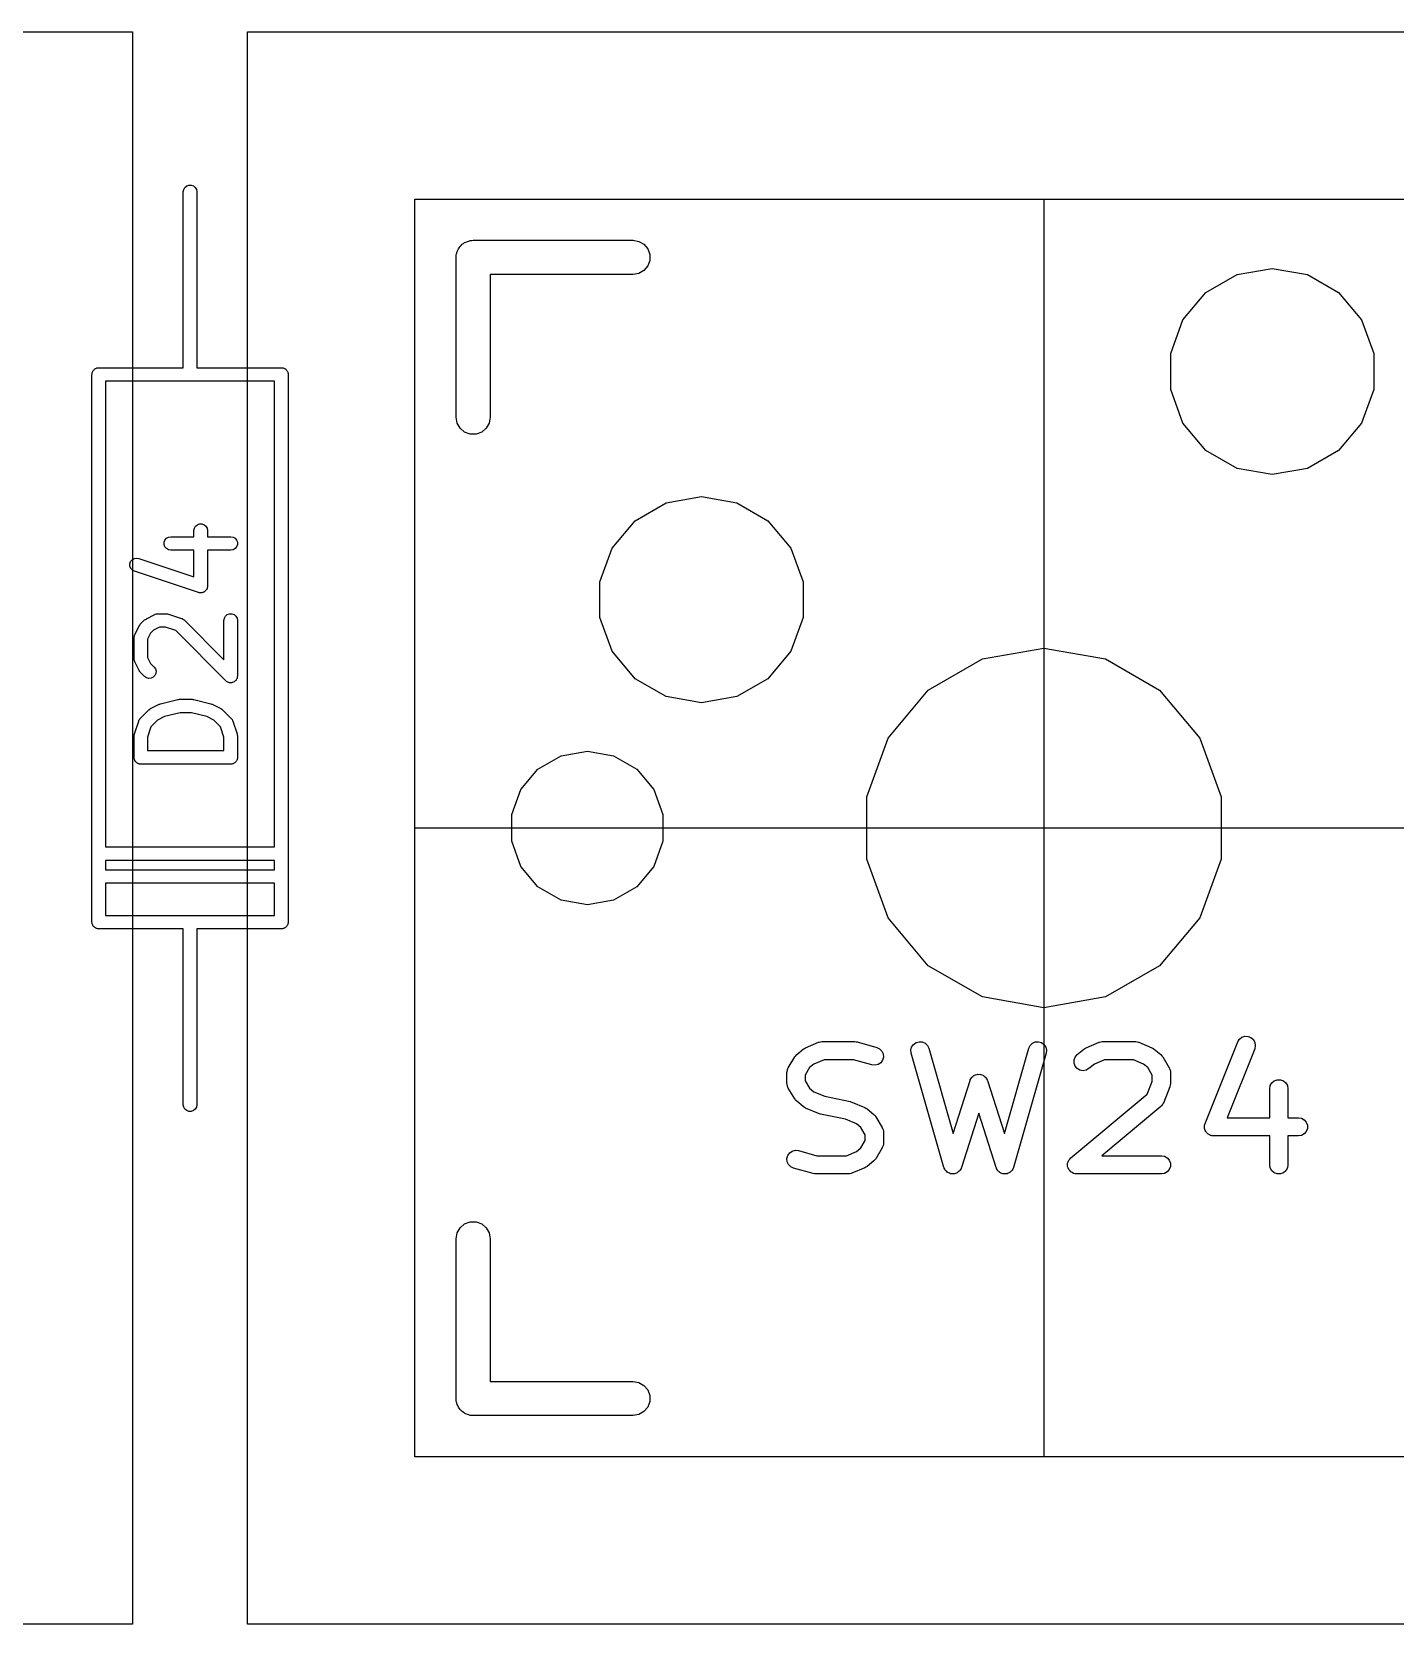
# Model space of a CAD drawing. Header units: millimetres. Extents: x 30 to 728, y -111 to 447.
# Drawn here: x 128.85 to 144.01, y 140.22 to 157.95 of the extents above; entities that cross this region are included whole.
import ezdxf

# ---------------------------------------------------------------- set-up
doc = ezdxf.new("R2010")
doc.units = ezdxf.units.MM
for name, color, linetype in [('BLACK', 7, 'Continuous'), ('プレート', 6, 'Continuous'), ('参照キーキャップ', 7, 'Continuous'), ('寸法', 21, 'Continuous')]:
    doc.layers.add(name, color=color, linetype=linetype)
doc.layers.add('補助線', color=4, linetype='Continuous', transparency=0.8)

# ---------------------------------------------------------------- blocks, each defined once
blk = doc.blocks.new('hhskb-F.SilkS')
at = {"layer": 'BLACK'}
for p, q in [((96.925, -71.92), (96.9295, -71.8943)), ((96.925, -73.19), (96.925, -71.92)), ((96.9295, -71.8943), (96.9425, -71.8718)), ((96.9425, -71.8718), (96.9625, -71.855)), ((96.9625, -71.855), (96.987, -71.8461)), ((96.987, -71.8461), (97.013, -71.8461)), ((97.013, -71.8461), (97.0375, -71.855)), ((97.0375, -71.855), (97.0575, -71.8718)), ((97.0575, -71.8718), (97.0705, -71.8943)), ((97.0705, -71.8943), (97.075, -71.92)), ((97.075, -71.92), (97.075, -73.19)), ((100.055, -72.485), (100.07, -72.4793)), ((100.07, -72.4793), (100.085, -72.471)), ((100.085, -72.471), (100.101, -72.4681)), ((100.101, -72.4681), (100.117, -72.4624)), ((100.117, -72.4624), (100.134, -72.4624)), ((100.134, -72.4624), (100.15, -72.4595)), ((100.15, -72.4595), (101.928, -72.4595)), ((101.928, -72.4595), (101.993, -72.471)), ((101.993, -72.471), (102.05, -72.5041)), ((99.9595, -72.65), (99.9624, -72.6336)), ((99.9595, -74.428), (99.9595, -72.65)), ((99.9624, -72.6169), (99.9681, -72.6013)), ((99.9624, -72.6336), (99.9624, -72.6169)), ((99.9681, -72.6013), (99.971, -72.5848)), ((99.971, -72.5848), (99.9793, -72.5704)), ((99.9793, -72.5704), (99.985, -72.5547)), ((99.985, -72.5547), (99.9957, -72.542)), ((99.9957, -72.542), (100.004, -72.5275)), ((100.004, -72.5275), (100.017, -72.5168)), ((100.017, -72.5168), (100.028, -72.5041)), ((100.028, -72.5041), (100.042, -72.4957)), ((100.042, -72.4957), (100.055, -72.485)), ((102.05, -72.5041), (102.093, -72.5547)), ((102.093, -72.5547), (102.116, -72.6169)), ((102.116, -72.6169), (102.116, -72.6831)), ((101.993, -72.829), (101.928, -72.8405)), ((102.05, -72.7959), (101.993, -72.829)), ((102.093, -72.7452), (102.05, -72.7959)), ((102.116, -72.6831), (102.093, -72.7452)), ((108.648, -72.8418), (109.04, -72.7726)), ((109.04, -72.7726), (109.432, -72.8418)), ((101.928, -72.8405), (100.34, -72.8405)), ((100.34, -72.8405), (100.34, -74.428)), ((108.302, -73.0411), (108.648, -72.8418)), ((109.432, -72.8418), (109.778, -73.0411)), ((96.925, -73.877), (96.925, -73.19)), ((97.075, -73.19), (97.075, -73.877)), ((108.046, -73.3463), (108.302, -73.0411)), ((109.778, -73.0411), (110.034, -73.3463)), ((107.91, -73.7208), (108.046, -73.3463)), ((110.034, -73.3463), (110.17, -73.7208)), ((107.91, -74.1192), (107.91, -73.7208)), ((110.17, -73.7208), (110.17, -74.1192)), ((95.9265, -73.9038), (95.9316, -73.8996)), ((95.9316, -73.8996), (95.9358, -73.8945)), ((95.9358, -73.8945), (95.9415, -73.8913)), ((95.9415, -73.8913), (95.9465, -73.887)), ((95.9465, -73.887), (95.9527, -73.8848)), ((95.9527, -73.8848), (95.9583, -73.8815)), ((95.9583, -73.8815), (95.9648, -73.8804)), ((95.9648, -73.8804), (95.971, -73.8781)), ((95.971, -73.8781), (95.9775, -73.8781)), ((95.9775, -73.8781), (95.984, -73.877)), ((95.984, -73.877), (96.925, -73.877)), ((97.075, -73.877), (98.016, -73.877)), ((98.016, -73.877), (98.0225, -73.8781)), ((98.0225, -73.8781), (98.029, -73.8781)), ((98.029, -73.8781), (98.0352, -73.8804)), ((98.0352, -73.8804), (98.0417, -73.8815)), ((98.0417, -73.8815), (98.0473, -73.8848)), ((98.0473, -73.8848), (98.0535, -73.887)), ((98.0535, -73.887), (98.0585, -73.8913)), ((98.0585, -73.8913), (98.0642, -73.8945)), ((98.0642, -73.8945), (98.0684, -73.8996)), ((98.0684, -73.8996), (98.0735, -73.9038)), ((95.909, -73.952), (95.9101, -73.9455)), ((95.909, -80.048), (95.909, -73.952)), ((95.9101, -73.939), (95.9124, -73.9328)), ((95.9101, -73.9455), (95.9101, -73.939)), ((95.9124, -73.9328), (95.9135, -73.9263)), ((95.9135, -73.9263), (95.9168, -73.9207)), ((95.9168, -73.9207), (95.919, -73.9145)), ((95.919, -73.9145), (95.9233, -73.9095)), ((95.9233, -73.9095), (95.9265, -73.9038)), ((97, -74.027), (96.059, -74.027)), ((96.059, -74.027), (96.059, -79.211)), ((97.941, -74.027), (97, -74.027)), ((97.941, -79.211), (97.941, -74.027)), ((98.0735, -73.9038), (98.0767, -73.9095)), ((98.0767, -73.9095), (98.081, -73.9145)), ((98.081, -73.9145), (98.0832, -73.9207)), ((98.0832, -73.9207), (98.0865, -73.9263)), ((98.0865, -73.9263), (98.0876, -73.9328)), ((98.0876, -73.9328), (98.0899, -73.939)), ((98.0899, -73.939), (98.0899, -73.9455)), ((98.0899, -73.9455), (98.091, -73.952)), ((98.091, -73.952), (98.091, -80.048)), ((108.046, -74.4937), (107.91, -74.1192)), ((110.17, -74.1192), (110.034, -74.4937)), ((99.971, -74.4932), (99.9595, -74.428)), ((100.34, -74.428), (100.329, -74.4932)), ((100.004, -74.5505), (99.971, -74.4932)), ((100.055, -74.593), (100.004, -74.5505)), ((100.117, -74.6156), (100.055, -74.593)), ((100.245, -74.593), (100.183, -74.6156)), ((100.296, -74.5505), (100.245, -74.593)), ((100.329, -74.4932), (100.296, -74.5505)), ((108.302, -74.7989), (108.046, -74.4937)), ((110.034, -74.4937), (109.778, -74.7989)), ((100.183, -74.6156), (100.117, -74.6156)), ((108.648, -74.9982), (108.302, -74.7989)), ((109.778, -74.7989), (109.432, -74.9982)), ((109.04, -75.0674), (108.648, -74.9982)), ((109.432, -74.9982), (109.04, -75.0674)), ((102.298, -75.3818), (102.69, -75.3126)), ((102.69, -75.3126), (103.082, -75.3818)), ((101.952, -75.5811), (102.298, -75.3818)), ((103.082, -75.3818), (103.428, -75.5811)), ((97.044, -75.6905), (97.0486, -75.6648)), ((97.0486, -75.6648), (97.0616, -75.6423)), ((97.0616, -75.6423), (97.0815, -75.6255)), ((97.0815, -75.6255), (97.106, -75.6166)), ((97.106, -75.6166), (97.1321, -75.6166)), ((97.1321, -75.6166), (97.1565, -75.6255)), ((97.1565, -75.6255), (97.1765, -75.6423)), ((97.1765, -75.6423), (97.1895, -75.6648)), ((97.1895, -75.6648), (97.194, -75.6905)), ((101.696, -75.8863), (101.952, -75.5811)), ((103.428, -75.5811), (103.684, -75.8863)), ((96.7119, -75.8203), (96.7208, -75.7958)), ((96.7119, -75.8464), (96.7119, -75.8203)), ((96.7208, -75.8708), (96.7119, -75.8464)), ((96.7208, -75.7958), (96.7375, -75.7759)), ((96.7375, -75.7759), (96.7601, -75.7629)), ((96.7601, -75.7629), (96.7857, -75.7583)), ((96.7857, -75.7583), (97.044, -75.7583)), ((97.044, -75.7583), (97.044, -75.6905)), ((97.194, -75.6905), (97.194, -75.7583)), ((97.194, -75.7583), (97.4524, -75.7583)), ((97.4524, -75.7583), (97.478, -75.7629)), ((97.478, -75.7629), (97.5006, -75.7759)), ((97.5006, -75.7759), (97.5173, -75.7958)), ((97.5173, -75.7958), (97.5262, -75.8203)), ((97.5262, -75.8464), (97.5173, -75.8708)), ((97.5262, -75.8203), (97.5262, -75.8464)), ((96.3388, -76.0357), (96.355, -76.0153)), ((96.355, -76.0153), (96.3772, -76.0017)), ((96.3772, -76.0017), (96.4027, -75.9965)), ((96.4027, -75.9965), (96.4285, -76.0003)), ((96.4285, -76.0003), (97.044, -76.2055)), ((96.7375, -75.8908), (96.7208, -75.8708)), ((96.7601, -75.9038), (96.7375, -75.8908)), ((96.7857, -75.9083), (96.7601, -75.9038)), ((97.044, -75.9083), (96.7857, -75.9083)), ((97.044, -76.2055), (97.044, -75.9083)), ((97.4524, -75.9083), (97.194, -75.9083)), ((97.194, -75.9083), (97.194, -76.3095)), ((97.478, -75.9038), (97.4524, -75.9083)), ((97.5006, -75.8908), (97.478, -75.9038)), ((97.5173, -75.8708), (97.5006, -75.8908)), ((101.56, -76.2608), (101.696, -75.8863)), ((103.684, -75.8863), (103.82, -76.2608)), ((96.3306, -76.0604), (96.3388, -76.0357)), ((96.3313, -76.0865), (96.3306, -76.0604)), ((96.3409, -76.1107), (96.3313, -76.0865)), ((96.3581, -76.1302), (96.3409, -76.1107)), ((96.381, -76.1426), (96.3581, -76.1302)), ((97.0953, -76.3807), (96.381, -76.1426)), ((97.1008, -76.3815), (97.0953, -76.3807)), ((97.106, -76.3834), (97.1008, -76.3815)), ((97.1392, -76.3808), (97.1321, -76.3834)), ((97.1466, -76.3793), (97.1392, -76.3808)), ((97.1513, -76.3764), (97.1466, -76.3793)), ((97.1565, -76.3745), (97.1513, -76.3764)), ((97.1624, -76.3696), (97.1565, -76.3745)), ((97.1688, -76.3656), (97.1624, -76.3696)), ((97.1723, -76.3613), (97.1688, -76.3656)), ((97.1765, -76.3577), (97.1723, -76.3613)), ((97.1803, -76.3512), (97.1765, -76.3577)), ((97.185, -76.3452), (97.1803, -76.3512)), ((97.1868, -76.34), (97.185, -76.3452)), ((97.1895, -76.3352), (97.1868, -76.34)), ((97.1908, -76.3277), (97.1895, -76.3352)), ((97.1932, -76.3205), (97.1908, -76.3277)), ((97.194, -76.3095), (97.1931, -76.315)), ((97.1931, -76.315), (97.1932, -76.3205)), ((101.56, -76.6592), (101.56, -76.2608)), ((103.82, -76.2608), (103.82, -76.6592)), ((97.1136, -76.3834), (97.106, -76.3834)), ((97.1211, -76.3845), (97.1136, -76.3834)), ((97.1265, -76.3834), (97.1211, -76.3845)), ((97.1321, -76.3834), (97.1265, -76.3834)), ((96.4401, -76.7425), (96.447, -76.7327)), ((96.447, -76.7327), (96.4946, -76.6851)), ((96.4946, -76.6851), (96.5044, -76.6782)), ((96.5044, -76.6782), (96.5141, -76.671)), ((96.5141, -76.671), (96.6093, -76.6234)), ((96.6093, -76.6234), (96.6135, -76.6222)), ((96.6135, -76.6222), (96.6172, -76.62)), ((96.6172, -76.62), (96.6259, -76.6185)), ((96.6259, -76.6185), (96.6343, -76.616)), ((96.6343, -76.616), (96.6386, -76.6162)), ((96.6386, -76.6162), (96.6429, -76.6155)), ((96.6429, -76.6155), (96.7381, -76.6155)), ((96.7381, -76.6155), (96.7499, -76.6176)), ((96.7499, -76.6176), (96.7618, -76.6193)), ((96.7618, -76.6193), (96.9047, -76.6669)), ((96.9047, -76.6669), (96.9085, -76.669)), ((96.9085, -76.669), (96.9126, -76.6701)), ((96.9126, -76.6701), (96.9198, -76.6752)), ((96.9198, -76.6752), (96.9276, -76.6793)), ((96.9276, -76.6793), (96.9304, -76.6826)), ((96.9304, -76.6826), (96.934, -76.6851)), ((96.934, -76.6851), (97.3774, -77.1285)), ((97.3774, -76.6905), (97.3819, -76.6648)), ((97.3774, -77.1285), (97.3774, -76.6905)), ((97.3819, -76.6648), (97.3949, -76.6423)), ((97.3949, -76.6423), (97.4149, -76.6255)), ((97.4149, -76.6255), (97.4394, -76.6166)), ((97.4394, -76.6166), (97.4654, -76.6166)), ((97.4654, -76.6166), (97.4899, -76.6255)), ((97.4899, -76.6255), (97.5098, -76.6423)), ((97.5098, -76.6423), (97.5229, -76.6648)), ((97.5229, -76.6648), (97.5274, -76.6905)), ((97.5274, -76.6905), (97.5274, -77.3095)), ((101.696, -77.0337), (101.56, -76.6592)), ((103.82, -76.6592), (103.684, -77.0337)), ((96.3774, -76.881), (96.3781, -76.8767)), ((96.3774, -77.119), (96.3774, -76.881)), ((96.3779, -76.8724), (96.3804, -76.864)), ((96.3781, -76.8767), (96.3779, -76.8724)), ((96.3804, -76.864), (96.3819, -76.8553)), ((96.3819, -76.8553), (96.3841, -76.8516)), ((96.3841, -76.8516), (96.3853, -76.8474)), ((96.3853, -76.8474), (96.4329, -76.7522)), ((96.4329, -76.7522), (96.4401, -76.7425)), ((96.5616, -76.8301), (96.5274, -76.8987)), ((96.5274, -76.8987), (96.5274, -77.1013)), ((96.592, -76.7997), (96.5616, -76.8301)), ((96.6606, -76.7655), (96.592, -76.7997)), ((96.7259, -76.7655), (96.6606, -76.7655)), ((96.8404, -76.8036), (96.7259, -76.7655)), ((97.3993, -77.3626), (96.8404, -76.8036)), ((101.952, -77.3389), (101.696, -77.0337)), ((103.684, -77.0337), (103.428, -77.3389)), ((105.815, -77.1192), (106.5, -76.9985)), ((106.5, -76.9985), (107.185, -77.1192)), ((96.3781, -77.1233), (96.3774, -77.119)), ((96.3779, -77.1276), (96.3781, -77.1233)), ((96.3804, -77.136), (96.3779, -77.1276)), ((96.3819, -77.1447), (96.3804, -77.136)), ((96.3841, -77.1484), (96.3819, -77.1447)), ((96.3853, -77.1526), (96.3841, -77.1484)), ((96.4329, -77.2478), (96.3853, -77.1526)), ((96.4401, -77.2575), (96.4329, -77.2478)), ((96.447, -77.2673), (96.4401, -77.2575)), ((96.4946, -77.3149), (96.447, -77.2673)), ((96.5274, -77.1013), (96.5616, -77.1699)), ((96.5616, -77.1699), (96.6007, -77.2089)), ((96.6007, -77.2089), (96.6156, -77.2302)), ((96.6156, -77.2302), (96.6223, -77.2554)), ((96.6223, -77.2554), (96.6201, -77.2813)), ((105.213, -77.4667), (105.815, -77.1192)), ((107.185, -77.1192), (107.787, -77.4667)), ((96.5159, -77.3299), (96.4946, -77.3149)), ((96.5411, -77.3366), (96.5159, -77.3299)), ((96.567, -77.3343), (96.5411, -77.3366)), ((96.5906, -77.3233), (96.567, -77.3343)), ((96.6091, -77.3049), (96.5906, -77.3233)), ((96.6201, -77.2813), (96.6091, -77.3049)), ((97.4074, -77.3682), (97.3993, -77.3626)), ((97.4149, -77.3745), (97.4074, -77.3682)), ((97.418, -77.3756), (97.4149, -77.3745)), ((97.4207, -77.3775), (97.418, -77.3756)), ((97.4302, -77.38), (97.4207, -77.3775)), ((97.4394, -77.3834), (97.4302, -77.38)), ((97.4427, -77.3834), (97.4394, -77.3834)), ((97.4458, -77.3842), (97.4427, -77.3834)), ((97.4556, -77.3834), (97.4458, -77.3842)), ((97.4654, -77.3834), (97.4556, -77.3834)), ((97.4685, -77.3823), (97.4654, -77.3834)), ((97.4718, -77.382), (97.4685, -77.3823)), ((97.4807, -77.3778), (97.4718, -77.382)), ((97.4899, -77.3745), (97.4807, -77.3778)), ((97.4924, -77.3724), (97.4899, -77.3745)), ((97.4954, -77.371), (97.4924, -77.3724)), ((97.5023, -77.364), (97.4954, -77.371)), ((97.5098, -77.3577), (97.5023, -77.364)), ((97.5115, -77.3549), (97.5098, -77.3577)), ((97.5138, -77.3525), (97.5115, -77.3549)), ((97.518, -77.3437), (97.5138, -77.3525)), ((97.5229, -77.3352), (97.518, -77.3437)), ((97.5234, -77.3319), (97.5229, -77.3352)), ((97.5248, -77.3289), (97.5234, -77.3319)), ((97.5257, -77.3192), (97.5248, -77.3289)), ((97.5274, -77.3095), (97.5257, -77.3192)), ((102.298, -77.5382), (101.952, -77.3389)), ((103.428, -77.3389), (103.082, -77.5382)), ((96.6569, -77.6234), (96.6648, -77.6211)), ((96.6648, -77.6211), (96.6723, -77.6177)), ((96.6723, -77.6177), (96.8628, -77.5701)), ((96.8628, -77.5701), (96.8719, -77.5695)), ((96.8719, -77.5695), (96.881, -77.5679)), ((96.881, -77.5679), (97.0238, -77.5679)), ((97.0238, -77.5679), (97.0328, -77.5695)), ((97.0328, -77.5695), (97.042, -77.5701)), ((97.042, -77.5701), (97.2325, -77.6177)), ((97.2325, -77.6177), (97.24, -77.6211)), ((97.24, -77.6211), (97.2478, -77.6234)), ((102.69, -77.6074), (102.298, -77.5382)), ((103.082, -77.5382), (102.69, -77.6074)), ((104.767, -77.9992), (105.213, -77.4667)), ((107.787, -77.4667), (108.233, -77.9992)), ((96.432, -77.8016), (96.4371, -77.7944)), ((96.4371, -77.7944), (96.4413, -77.7867)), ((96.4413, -77.7867), (96.4445, -77.7838)), ((96.4445, -77.7838), (96.447, -77.7803)), ((96.447, -77.7803), (96.5422, -77.6851)), ((96.5422, -77.6851), (96.552, -77.6782)), ((96.552, -77.6782), (96.5617, -77.671)), ((96.5617, -77.671), (96.6569, -77.6234)), ((96.6397, -77.7997), (96.5656, -77.8738)), ((96.7167, -77.7612), (96.6397, -77.7997)), ((96.8902, -77.7179), (96.7167, -77.7612)), ((97.0146, -77.7179), (96.8902, -77.7179)), ((97.1881, -77.7612), (97.0146, -77.7179)), ((97.2651, -77.7997), (97.1881, -77.7612)), ((97.2478, -77.6234), (97.3431, -77.671)), ((97.3392, -77.8738), (97.2651, -77.7997)), ((97.3431, -77.671), (97.3527, -77.6782)), ((97.3527, -77.6782), (97.3626, -77.6851)), ((97.3626, -77.6851), (97.4578, -77.7803)), ((97.4578, -77.7803), (97.4603, -77.7838)), ((97.4603, -77.7838), (97.4635, -77.7867)), ((97.4635, -77.7867), (97.4677, -77.7944)), ((97.4677, -77.7944), (97.4727, -77.8016)), ((96.3774, -77.9762), (96.3795, -77.9643)), ((96.3774, -78.2143), (96.3774, -77.9762)), ((96.3795, -77.9643), (96.3812, -77.9525)), ((96.3812, -77.9525), (96.4288, -77.8096)), ((96.4288, -77.8096), (96.4309, -77.8058)), ((96.4309, -77.8058), (96.432, -77.8016)), ((96.5656, -77.8738), (96.5274, -77.9884)), ((97.3774, -77.9884), (97.3392, -77.8738)), ((97.4727, -77.8016), (97.4739, -77.8058)), ((97.4739, -77.8058), (97.4759, -77.8096)), ((97.4759, -77.8096), (97.5235, -77.9525)), ((97.5235, -77.9525), (97.5253, -77.9643)), ((97.5253, -77.9643), (97.5274, -77.9762)), ((97.5274, -77.9762), (97.5274, -78.2143)), ((96.5274, -77.9884), (96.5274, -78.1393)), ((96.5274, -78.1393), (97.3774, -78.1393)), ((97.3774, -78.1393), (97.3774, -77.9884)), ((101.128, -78.1974), (101.42, -78.1458)), ((101.42, -78.1458), (101.712, -78.1974)), ((104.529, -78.6524), (104.767, -77.9992)), ((108.233, -77.9992), (108.471, -78.6524)), ((96.3785, -78.2207), (96.3774, -78.2143)), ((96.3785, -78.2273), (96.3785, -78.2207)), ((96.3808, -78.2335), (96.3785, -78.2273)), ((96.3819, -78.2399), (96.3808, -78.2335)), ((96.3852, -78.2456), (96.3819, -78.2399)), ((96.3874, -78.2518), (96.3852, -78.2456)), ((96.3916, -78.2568), (96.3874, -78.2518)), ((96.3949, -78.2625), (96.3916, -78.2568)), ((96.4, -78.2667), (96.3949, -78.2625)), ((96.4042, -78.2717), (96.4, -78.2667)), ((96.4099, -78.275), (96.4042, -78.2717)), ((96.4149, -78.2792), (96.4099, -78.275)), ((96.421, -78.2815), (96.4149, -78.2792)), ((96.4267, -78.2848), (96.421, -78.2815)), ((96.4332, -78.2859), (96.4267, -78.2848)), ((96.4394, -78.2881), (96.4332, -78.2859)), ((96.4459, -78.2881), (96.4394, -78.2881)), ((96.4524, -78.2893), (96.4459, -78.2881)), ((97.4524, -78.2893), (96.4524, -78.2893)), ((97.4588, -78.2881), (97.4524, -78.2893)), ((97.4654, -78.2881), (97.4588, -78.2881)), ((97.4716, -78.2859), (97.4654, -78.2881)), ((97.478, -78.2848), (97.4716, -78.2859)), ((97.4837, -78.2815), (97.478, -78.2848)), ((97.4899, -78.2792), (97.4837, -78.2815)), ((97.4949, -78.275), (97.4899, -78.2792)), ((97.5006, -78.2717), (97.4949, -78.275)), ((97.5048, -78.2667), (97.5006, -78.2717)), ((97.5098, -78.2625), (97.5048, -78.2667)), ((97.5131, -78.2568), (97.5098, -78.2625)), ((97.5173, -78.2518), (97.5131, -78.2568)), ((97.5196, -78.2456), (97.5173, -78.2518)), ((97.5229, -78.2399), (97.5196, -78.2456)), ((97.524, -78.2335), (97.5229, -78.2399)), ((97.5262, -78.2273), (97.524, -78.2335)), ((97.5274, -78.2143), (97.5262, -78.2207)), ((97.5262, -78.2207), (97.5262, -78.2273)), ((100.871, -78.3457), (101.128, -78.1974)), ((101.712, -78.1974), (101.969, -78.3457)), ((100.68, -78.5729), (100.871, -78.3457)), ((101.969, -78.3457), (102.16, -78.5729)), ((100.579, -78.8517), (100.68, -78.5729)), ((102.16, -78.5729), (102.261, -78.8517)), ((104.529, -79.3476), (104.529, -78.6524)), ((108.471, -78.6524), (108.471, -79.3476)), ((100.579, -79.1483), (100.579, -78.8517)), ((102.261, -78.8517), (102.261, -79.1483)), ((96.059, -79.211), (97.941, -79.211)), ((100.68, -79.4271), (100.579, -79.1483)), ((102.261, -79.1483), (102.16, -79.4271)), ((96.059, -79.361), (96.059, -79.465)), ((97.941, -79.361), (96.059, -79.361)), ((97.941, -79.465), (97.941, -79.361)), ((104.767, -80.0008), (104.529, -79.3476)), ((108.471, -79.3476), (108.233, -80.0008)), ((96.059, -79.465), (97.941, -79.465)), ((100.871, -79.6543), (100.68, -79.4271)), ((102.16, -79.4271), (101.969, -79.6543)), ((97.941, -79.615), (96.059, -79.615)), ((96.059, -79.615), (96.059, -79.973)), ((97.941, -79.973), (97.941, -79.615)), ((101.128, -79.8026), (100.871, -79.6543)), ((101.969, -79.6543), (101.712, -79.8026)), ((101.42, -79.8541), (101.128, -79.8026)), ((101.712, -79.8026), (101.42, -79.8541)), ((95.9101, -80.0545), (95.909, -80.048)), ((95.9101, -80.061), (95.9101, -80.0545)), ((95.9124, -80.0672), (95.9101, -80.061)), ((95.9135, -80.0737), (95.9124, -80.0672)), ((95.9168, -80.0793), (95.9135, -80.0737)), ((95.919, -80.0855), (95.9168, -80.0793)), ((95.9233, -80.0905), (95.919, -80.0855)), ((95.9265, -80.0962), (95.9233, -80.0905)), ((95.9316, -80.1004), (95.9265, -80.0962)), ((95.9358, -80.1055), (95.9316, -80.1004)), ((96.059, -79.973), (97, -79.973)), ((97, -79.973), (97.941, -79.973)), ((98.0684, -80.1004), (98.0642, -80.1055)), ((98.0735, -80.0962), (98.0684, -80.1004)), ((98.0767, -80.0905), (98.0735, -80.0962)), ((98.081, -80.0855), (98.0767, -80.0905)), ((98.0832, -80.0793), (98.081, -80.0855)), ((98.0865, -80.0737), (98.0832, -80.0793)), ((98.0876, -80.0672), (98.0865, -80.0737)), ((98.0899, -80.061), (98.0876, -80.0672)), ((98.091, -80.048), (98.0899, -80.0545)), ((98.0899, -80.0545), (98.0899, -80.061)), ((105.213, -80.5332), (104.767, -80.0008)), ((108.233, -80.0008), (107.787, -80.5332)), ((95.9415, -80.1087), (95.9358, -80.1055)), ((95.9465, -80.113), (95.9415, -80.1087)), ((95.9527, -80.1152), (95.9465, -80.113)), ((95.9583, -80.1185), (95.9527, -80.1152)), ((95.9648, -80.1196), (95.9583, -80.1185)), ((95.971, -80.1219), (95.9648, -80.1196)), ((95.9775, -80.1219), (95.971, -80.1219)), ((95.984, -80.123), (95.9775, -80.1219)), ((96.925, -80.123), (95.984, -80.123)), ((96.925, -80.81), (96.925, -80.123)), ((98.016, -80.123), (97.075, -80.123)), ((97.075, -80.123), (97.075, -80.81)), ((98.0225, -80.1219), (98.016, -80.123)), ((98.029, -80.1219), (98.0225, -80.1219)), ((98.0352, -80.1196), (98.029, -80.1219)), ((98.0417, -80.1185), (98.0352, -80.1196)), ((98.0473, -80.1152), (98.0417, -80.1185)), ((98.0535, -80.113), (98.0473, -80.1152)), ((98.0585, -80.1087), (98.0535, -80.113)), ((98.0642, -80.1055), (98.0585, -80.1087)), ((105.815, -80.8808), (105.213, -80.5332)), ((107.787, -80.5332), (107.185, -80.8808)), ((96.925, -82.08), (96.925, -80.81)), ((97.075, -80.81), (97.075, -82.08)), ((106.5, -81.0015), (105.815, -80.8808)), ((107.185, -80.8808), (106.5, -81.0015)), ((108.674, -81.3513), (108.702, -81.3295)), ((108.702, -81.3295), (108.735, -81.3185)), ((108.735, -81.3185), (108.77, -81.3196)), ((108.77, -81.3196), (108.803, -81.3327)), ((108.803, -81.3327), (108.83, -81.3562)), ((103.75, -81.5224), (103.822, -81.4619)), ((103.822, -81.4619), (103.836, -81.4544)), ((103.836, -81.4544), (103.848, -81.4462)), ((103.848, -81.4462), (103.993, -81.3857)), ((103.993, -81.3857), (103.996, -81.3852)), ((103.996, -81.3852), (103.998, -81.3841)), ((103.998, -81.3841), (104.013, -81.3814)), ((104.013, -81.3814), (104.028, -81.378)), ((104.028, -81.378), (104.03, -81.3783)), ((104.03, -81.3783), (104.033, -81.3779)), ((104.033, -81.3779), (104.395, -81.3779)), ((104.395, -81.3779), (104.409, -81.3803)), ((104.409, -81.3803), (104.423, -81.3816)), ((104.423, -81.3816), (104.64, -81.4421)), ((104.64, -81.4421), (104.672, -81.4573)), ((104.672, -81.4573), (104.697, -81.4825)), ((104.697, -81.4825), (104.712, -81.5146)), ((104.712, -81.5146), (104.714, -81.5498)), ((105.02, -81.4723), (105.028, -81.4381)), ((105.023, -81.5074), (105.02, -81.4723)), ((105.386, -82.7774), (105.023, -81.5074)), ((105.028, -81.4381), (105.048, -81.4089)), ((105.048, -81.4089), (105.077, -81.3882)), ((105.077, -81.3882), (105.111, -81.3785)), ((105.111, -81.3785), (105.146, -81.381)), ((105.146, -81.381), (105.178, -81.3953)), ((105.178, -81.3953), (105.203, -81.4199)), ((105.203, -81.4199), (105.219, -81.4516)), ((105.219, -81.4516), (105.49, -82.399)), ((106.059, -82.399), (106.33, -81.4516)), ((106.525, -81.5074), (106.162, -82.7774)), ((106.33, -81.4516), (106.345, -81.4199)), ((106.345, -81.4199), (106.371, -81.3953)), ((106.371, -81.3953), (106.403, -81.381)), ((106.403, -81.381), (106.438, -81.3785)), ((106.438, -81.3785), (106.472, -81.3882)), ((106.472, -81.3882), (106.5, -81.4089)), ((106.5, -81.4089), (106.52, -81.4381)), ((106.52, -81.4381), (106.529, -81.4723)), ((106.529, -81.4723), (106.525, -81.5074)), ((106.87, -81.5224), (106.943, -81.4619)), ((106.943, -81.4619), (106.956, -81.4544)), ((106.956, -81.4544), (106.969, -81.4462)), ((106.969, -81.4462), (107.114, -81.3857)), ((107.114, -81.3857), (107.116, -81.3852)), ((107.116, -81.3852), (107.118, -81.3841)), ((107.118, -81.3841), (107.134, -81.3814)), ((107.134, -81.3814), (107.148, -81.378)), ((107.148, -81.378), (107.151, -81.3783)), ((107.151, -81.3783), (107.153, -81.3779)), ((107.153, -81.3779), (107.516, -81.3779)), ((107.516, -81.3779), (107.518, -81.3783)), ((107.518, -81.3783), (107.521, -81.378)), ((107.521, -81.378), (107.536, -81.3814)), ((107.536, -81.3814), (107.551, -81.3841)), ((107.551, -81.3841), (107.553, -81.3852)), ((107.553, -81.3852), (107.555, -81.3857)), ((107.555, -81.3857), (107.7, -81.4462)), ((107.7, -81.4462), (107.713, -81.4544)), ((107.713, -81.4544), (107.726, -81.4619)), ((107.726, -81.4619), (107.799, -81.5224)), ((108.293, -82.2885), (108.655, -81.3813)), ((108.844, -81.4568), (108.537, -82.2246)), ((108.655, -81.3813), (108.674, -81.3513)), ((108.83, -81.3562), (108.846, -81.3873)), ((108.851, -81.4222), (108.844, -81.4568)), ((108.846, -81.3873), (108.851, -81.4222)), ((103.643, -81.7021), (103.645, -81.6946)), ((103.645, -81.6946), (103.647, -81.6867)), ((103.647, -81.6867), (103.652, -81.6782)), ((103.652, -81.6782), (103.655, -81.6692)), ((103.655, -81.6692), (103.728, -81.5482)), ((103.728, -81.5482), (103.739, -81.5354)), ((103.739, -81.5354), (103.75, -81.5224)), ((103.893, -81.6675), (103.844, -81.7496)), ((103.941, -81.6279), (103.893, -81.6675)), ((104.053, -81.5811), (103.941, -81.6279)), ((104.382, -81.5811), (104.053, -81.5811)), ((104.586, -81.6379), (104.382, -81.5811)), ((104.621, -81.6413), (104.586, -81.6379)), ((104.655, -81.6325), (104.621, -81.6413)), ((104.684, -81.6125), (104.655, -81.6325)), ((104.705, -81.5838), (104.684, -81.6125)), ((104.714, -81.5498), (104.705, -81.5838)), ((106.835, -81.5825), (106.848, -81.5494)), ((106.835, -81.6178), (106.835, -81.5825)), ((106.847, -81.651), (106.835, -81.6178)), ((106.87, -81.6781), (106.847, -81.651)), ((106.848, -81.5494), (106.87, -81.5224)), ((106.9, -81.6958), (106.87, -81.6781)), ((106.935, -81.7021), (106.9, -81.6958)), ((106.97, -81.6961), (106.935, -81.7021)), ((107, -81.6785), (106.97, -81.6961)), ((107.061, -81.6279), (107, -81.6785)), ((107.173, -81.5811), (107.061, -81.6279)), ((107.496, -81.5811), (107.173, -81.5811)), ((107.608, -81.6279), (107.496, -81.5811)), ((107.655, -81.6675), (107.608, -81.6279)), ((107.705, -81.7496), (107.655, -81.6675)), ((107.799, -81.5224), (107.81, -81.5354)), ((107.81, -81.5354), (107.821, -81.5482)), ((107.821, -81.5482), (107.893, -81.6692)), ((107.893, -81.6692), (107.897, -81.6782)), ((107.897, -81.6782), (107.902, -81.6867)), ((107.902, -81.6867), (107.903, -81.6946)), ((107.903, -81.6946), (107.906, -81.7021)), ((103.641, -81.7214), (103.642, -81.7118)), ((103.641, -81.8424), (103.641, -81.7214)), ((103.642, -81.852), (103.641, -81.8424)), ((103.642, -81.7118), (103.643, -81.7021)), ((103.643, -81.8617), (103.642, -81.852)), ((103.645, -81.8692), (103.643, -81.8617)), ((103.647, -81.8771), (103.645, -81.8692)), ((103.844, -81.7496), (103.844, -81.8142)), ((103.844, -81.8142), (103.893, -81.8963)), ((105.49, -82.399), (105.678, -81.8114)), ((105.678, -81.8114), (105.679, -81.8078)), ((105.679, -81.8078), (105.68, -81.8039)), ((105.68, -81.8039), (105.688, -81.7923)), ((105.688, -81.7923), (105.694, -81.7802)), ((105.694, -81.7802), (105.697, -81.7775)), ((105.697, -81.7775), (105.699, -81.7741)), ((105.699, -81.7741), (105.71, -81.7657)), ((105.71, -81.7657), (105.72, -81.7565)), ((105.72, -81.7565), (105.724, -81.7549)), ((105.724, -81.7549), (105.727, -81.7525)), ((105.727, -81.7525), (105.74, -81.7483)), ((105.74, -81.7483), (105.753, -81.7431)), ((105.753, -81.7431), (105.757, -81.7429)), ((105.757, -81.7429), (105.761, -81.7417)), ((105.761, -81.7417), (105.774, -81.7422)), ((105.774, -81.7422), (105.788, -81.7417)), ((105.788, -81.7417), (105.792, -81.7429)), ((105.792, -81.7429), (105.796, -81.7431)), ((105.796, -81.7431), (105.809, -81.7483)), ((105.809, -81.7483), (105.822, -81.7525)), ((105.822, -81.7525), (105.825, -81.7549)), ((105.825, -81.7549), (105.829, -81.7565)), ((105.829, -81.7565), (105.839, -81.7657)), ((105.839, -81.7657), (105.849, -81.7741)), ((105.849, -81.7741), (105.852, -81.7775)), ((105.852, -81.7775), (105.855, -81.7802)), ((105.855, -81.7802), (105.861, -81.7923)), ((105.861, -81.7923), (105.868, -81.8039)), ((105.868, -81.8039), (105.869, -81.8078)), ((105.869, -81.8078), (105.871, -81.8114)), ((105.871, -81.8114), (106.059, -82.399)), ((107.649, -81.9622), (107.705, -81.8228)), ((107.705, -81.8228), (107.705, -81.7496)), ((107.905, -81.8613), (107.902, -81.8771)), ((107.908, -81.8456), (107.905, -81.8613)), ((107.906, -81.7021), (107.906, -81.7118)), ((107.906, -81.7118), (107.908, -81.7214)), ((107.908, -81.7214), (107.908, -81.8424)), ((107.908, -81.8424), (107.908, -81.844)), ((107.908, -81.844), (107.908, -81.8456)), ((109.011, -81.9029), (109.017, -81.8681)), ((109.017, -81.8681), (109.035, -81.8375)), ((109.035, -81.8375), (109.062, -81.8149)), ((109.062, -81.8149), (109.095, -81.8028)), ((109.095, -81.8028), (109.13, -81.8028)), ((109.13, -81.8028), (109.163, -81.8149)), ((109.163, -81.8149), (109.19, -81.8375)), ((109.19, -81.8375), (109.208, -81.8681)), ((109.208, -81.8681), (109.214, -81.9029)), ((103.652, -81.8856), (103.647, -81.8771)), ((103.655, -81.8947), (103.652, -81.8856)), ((103.728, -82.0156), (103.655, -81.8947)), ((103.739, -82.0284), (103.728, -82.0156)), ((103.75, -82.0414), (103.739, -82.0284)), ((103.822, -82.1019), (103.75, -82.0414)), ((103.893, -81.8963), (103.941, -81.9359)), ((103.941, -81.9359), (104.063, -81.9868)), ((104.063, -81.9868), (104.344, -82.0453)), ((104.344, -82.0453), (104.353, -82.0489)), ((104.353, -82.0489), (104.362, -82.051)), ((104.362, -82.051), (104.507, -82.1115)), ((106.798, -82.6715), (107.649, -81.9622)), ((107.901, -81.8801), (107.828, -82.0615)), ((107.902, -81.8771), (107.901, -81.8785)), ((107.901, -81.8785), (107.901, -81.8801)), ((109.011, -82.2246), (109.011, -81.9029)), ((109.214, -81.9029), (109.214, -82.2246)), ((96.9295, -82.1057), (96.925, -82.08)), ((96.9425, -82.1282), (96.9295, -82.1057)), ((96.9625, -82.145), (96.9425, -82.1282)), ((96.987, -82.1539), (96.9625, -82.145)), ((97.013, -82.1539), (96.987, -82.1539)), ((97.0375, -82.145), (97.013, -82.1539)), ((97.0575, -82.1282), (97.0375, -82.145)), ((97.0705, -82.1057), (97.0575, -82.1282)), ((97.075, -82.08), (97.0705, -82.1057)), ((103.836, -82.1094), (103.822, -82.1019)), ((103.848, -82.1176), (103.836, -82.1094)), ((103.993, -82.1781), (103.848, -82.1176)), ((104.003, -82.1802), (103.993, -82.1781)), ((104.012, -82.1837), (104.003, -82.1802)), ((104.293, -82.2423), (104.012, -82.1837)), ((104.507, -82.1115), (104.52, -82.1196)), ((104.52, -82.1196), (104.533, -82.1272)), ((104.533, -82.1272), (104.606, -82.1877)), ((104.606, -82.1877), (104.617, -82.2006)), ((104.617, -82.2006), (104.628, -82.2134)), ((104.628, -82.2134), (104.7, -82.3344)), ((105.774, -82.1757), (105.581, -82.7805)), ((105.968, -82.7805), (105.774, -82.1757)), ((107.799, -82.1019), (107.143, -82.6479)), ((107.804, -82.0962), (107.799, -82.1019)), ((107.809, -82.0915), (107.804, -82.0962)), ((107.815, -82.0828), (107.809, -82.0915)), ((107.822, -82.0749), (107.815, -82.0828)), ((107.824, -82.0679), (107.822, -82.0749)), ((107.828, -82.0615), (107.824, -82.0679)), ((108.537, -82.2246), (109.011, -82.2246)), ((109.214, -82.2246), (109.33, -82.2246)), ((109.33, -82.2246), (109.365, -82.2307)), ((109.365, -82.2307), (109.396, -82.2484)), ((104.415, -82.2931), (104.293, -82.2423)), ((104.462, -82.3327), (104.415, -82.2931)), ((104.512, -82.4148), (104.462, -82.3327)), ((104.7, -82.3344), (104.704, -82.3435)), ((104.704, -82.3435), (104.709, -82.3519)), ((104.709, -82.3519), (104.71, -82.3598)), ((104.71, -82.3598), (104.713, -82.3673)), ((104.713, -82.3673), (104.713, -82.3771)), ((104.713, -82.3771), (104.715, -82.3867)), ((104.715, -82.3867), (104.715, -82.5076)), ((108.285, -82.323), (108.287, -82.3158)), ((108.287, -82.3334), (108.285, -82.323)), ((108.287, -82.3085), (108.29, -82.2987)), ((108.287, -82.3158), (108.287, -82.3085)), ((108.287, -82.3438), (108.287, -82.3334)), ((108.289, -82.3507), (108.287, -82.3438)), ((108.29, -82.3579), (108.289, -82.3507)), ((108.29, -82.2987), (108.293, -82.2885)), ((108.295, -82.3672), (108.29, -82.3579)), ((108.299, -82.377), (108.295, -82.3672)), ((108.304, -82.3826), (108.299, -82.377)), ((108.307, -82.389), (108.304, -82.3826)), ((108.315, -82.396), (108.307, -82.389)), ((108.322, -82.404), (108.315, -82.396)), ((108.328, -82.4077), (108.322, -82.404)), ((108.333, -82.4125), (108.328, -82.4077)), ((109.396, -82.404), (109.365, -82.4217)), ((109.396, -82.2484), (109.418, -82.2754)), ((109.418, -82.377), (109.396, -82.404)), ((109.418, -82.2754), (109.43, -82.3085)), ((109.43, -82.3438), (109.418, -82.377)), ((109.43, -82.3085), (109.43, -82.3438)), ((104.415, -82.6012), (104.462, -82.5615)), ((104.462, -82.5615), (104.512, -82.4795)), ((104.512, -82.4795), (104.512, -82.4148)), ((104.7, -82.5599), (104.628, -82.6808)), ((104.704, -82.5508), (104.7, -82.5599)), ((104.709, -82.5424), (104.704, -82.5508)), ((104.71, -82.5344), (104.709, -82.5424)), ((104.713, -82.5269), (104.71, -82.5344)), ((104.715, -82.5076), (104.713, -82.5172)), ((104.713, -82.5172), (104.713, -82.5269)), ((108.343, -82.4164), (108.333, -82.4125)), ((108.352, -82.4217), (108.343, -82.4164)), ((108.359, -82.4229), (108.352, -82.4217)), ((108.366, -82.4256), (108.359, -82.4229)), ((108.377, -82.426), (108.366, -82.4256)), ((108.387, -82.4278), (108.377, -82.426)), ((109.011, -82.4278), (108.387, -82.4278)), ((109.011, -82.7495), (109.011, -82.4278)), ((109.33, -82.4278), (109.214, -82.4278)), ((109.214, -82.4278), (109.214, -82.7495)), ((109.365, -82.4217), (109.33, -82.4278)), ((103.641, -82.6793), (103.651, -82.6453)), ((103.644, -82.7144), (103.641, -82.6793)), ((103.659, -82.7466), (103.644, -82.7144)), ((103.651, -82.6453), (103.671, -82.6166)), ((103.683, -82.7717), (103.659, -82.7466)), ((103.671, -82.6166), (103.7, -82.5966)), ((103.7, -82.5966), (103.734, -82.5878)), ((103.734, -82.5878), (103.769, -82.5912)), ((103.769, -82.5912), (103.974, -82.6479)), ((103.974, -82.6479), (104.303, -82.6479)), ((104.303, -82.6479), (104.415, -82.6012)), ((104.606, -82.7066), (104.533, -82.7671)), ((104.617, -82.6937), (104.606, -82.7066)), ((104.628, -82.6808), (104.617, -82.6937)), ((106.763, -82.7315), (106.769, -82.7151)), ((106.763, -82.7317), (106.763, -82.7315)), ((106.763, -82.7319), (106.763, -82.7317)), ((106.763, -82.7492), (106.763, -82.7319)), ((106.763, -82.7668), (106.763, -82.7492)), ((106.769, -82.7151), (106.775, -82.6987)), ((106.775, -82.6984), (106.786, -82.685)), ((106.775, -82.6986), (106.775, -82.6984)), ((106.775, -82.6987), (106.775, -82.6986)), ((106.786, -82.685), (106.798, -82.6717)), ((106.798, -82.6716), (106.798, -82.6715)), ((106.798, -82.6717), (106.798, -82.6716)), ((107.143, -82.6479), (107.806, -82.6479)), ((107.806, -82.6479), (107.841, -82.6541)), ((107.841, -82.6541), (107.872, -82.6717)), ((107.872, -82.6717), (107.894, -82.6987)), ((107.894, -82.6987), (107.906, -82.7319)), ((107.906, -82.7319), (107.906, -82.7672)), ((109.017, -82.7843), (109.011, -82.7495)), ((109.214, -82.7495), (109.208, -82.7843)), ((103.715, -82.7869), (103.683, -82.7717)), ((103.933, -82.8474), (103.715, -82.7869)), ((103.946, -82.8487), (103.933, -82.8474)), ((103.96, -82.8511), (103.946, -82.8487)), ((104.323, -82.8511), (103.96, -82.8511)), ((104.325, -82.8507), (104.323, -82.8511)), ((104.328, -82.851), (104.325, -82.8507)), ((104.342, -82.8477), (104.328, -82.851)), ((104.358, -82.845), (104.342, -82.8477)), ((104.36, -82.8438), (104.358, -82.845)), ((104.362, -82.8433), (104.36, -82.8438)), ((104.507, -82.7828), (104.362, -82.8433)), ((104.52, -82.7746), (104.507, -82.7828)), ((104.533, -82.7671), (104.52, -82.7746)), ((105.389, -82.7825), (105.386, -82.7774)), ((105.39, -82.788), (105.389, -82.7825)), ((105.396, -82.7983), (105.39, -82.788)), ((105.402, -82.8092), (105.396, -82.7983)), ((105.406, -82.8131), (105.402, -82.8092)), ((105.409, -82.8178), (105.406, -82.8131)), ((105.418, -82.8253), (105.409, -82.8178)), ((105.427, -82.8337), (105.418, -82.8253)), ((105.432, -82.836), (105.427, -82.8337)), ((105.437, -82.8394), (105.432, -82.836)), ((105.448, -82.8431), (105.437, -82.8394)), ((105.459, -82.8481), (105.448, -82.8431)), ((105.465, -82.8485), (105.459, -82.8481)), ((105.47, -82.8502), (105.465, -82.8485)), ((105.482, -82.8497), (105.47, -82.8502)), ((105.495, -82.8506), (105.482, -82.8497)), ((105.5, -82.849), (105.495, -82.8506)), ((105.506, -82.8488), (105.5, -82.849)), ((105.517, -82.8442), (105.506, -82.8488)), ((105.528, -82.8409), (105.517, -82.8442)), ((105.533, -82.8376), (105.528, -82.8409)), ((105.538, -82.8354), (105.533, -82.8376)), ((105.547, -82.8273), (105.538, -82.8354)), ((105.557, -82.8202), (105.547, -82.8273)), ((105.56, -82.8155), (105.557, -82.8202)), ((105.564, -82.8117), (105.56, -82.8155)), ((105.57, -82.801), (105.564, -82.8117)), ((105.577, -82.7909), (105.57, -82.801)), ((105.578, -82.7855), (105.577, -82.7909)), ((105.581, -82.7805), (105.578, -82.7855)), ((105.97, -82.7855), (105.968, -82.7805)), ((105.972, -82.7909), (105.97, -82.7855)), ((105.979, -82.801), (105.972, -82.7909)), ((105.984, -82.8117), (105.979, -82.801)), ((105.988, -82.8155), (105.984, -82.8117)), ((105.992, -82.8202), (105.988, -82.8155)), ((106.001, -82.8273), (105.992, -82.8202)), ((106.01, -82.8354), (106.001, -82.8273)), ((106.016, -82.8376), (106.01, -82.8354)), ((106.02, -82.8409), (106.016, -82.8376)), ((106.032, -82.8442), (106.02, -82.8409)), ((106.043, -82.8488), (106.032, -82.8442)), ((106.049, -82.849), (106.043, -82.8488)), ((106.054, -82.8506), (106.049, -82.849)), ((106.066, -82.8497), (106.054, -82.8506)), ((106.078, -82.8502), (106.066, -82.8497)), ((106.084, -82.8485), (106.078, -82.8502)), ((106.089, -82.8481), (106.084, -82.8485)), ((106.1, -82.8431), (106.089, -82.8481)), ((106.112, -82.8394), (106.1, -82.8431)), ((106.116, -82.836), (106.112, -82.8394)), ((106.121, -82.8337), (106.116, -82.836)), ((106.13, -82.8253), (106.121, -82.8337)), ((106.14, -82.8178), (106.13, -82.8253)), ((106.143, -82.8131), (106.14, -82.8178)), ((106.147, -82.8092), (106.143, -82.8131)), ((106.152, -82.7983), (106.147, -82.8092)), ((106.159, -82.788), (106.152, -82.7983)), ((106.16, -82.7825), (106.159, -82.788)), ((106.162, -82.7774), (106.16, -82.7825)), ((106.763, -82.767), (106.763, -82.7668)), ((106.763, -82.7672), (106.763, -82.767)), ((106.769, -82.7835), (106.763, -82.7672)), ((106.775, -82.8), (106.769, -82.7835)), ((106.775, -82.8002), (106.775, -82.8)), ((106.775, -82.8003), (106.775, -82.8002)), ((106.786, -82.8138), (106.775, -82.8003)), ((106.797, -82.8271), (106.786, -82.8138)), ((106.797, -82.8272), (106.797, -82.8271)), ((106.798, -82.8274), (106.797, -82.8272)), ((106.813, -82.8361), (106.798, -82.8274)), ((106.828, -82.8449), (106.813, -82.8361)), ((106.828, -82.845), (106.828, -82.8449)), ((106.828, -82.8449), (106.828, -82.8449)), ((106.845, -82.8481), (106.828, -82.845)), ((106.863, -82.8511), (106.845, -82.8481)), ((107.806, -82.8511), (106.863, -82.8511)), ((106.863, -82.8511), (106.863, -82.8511)), ((106.863, -82.8511), (106.863, -82.8511)), ((107.841, -82.845), (107.806, -82.8511)), ((107.872, -82.8274), (107.841, -82.845)), ((107.894, -82.8003), (107.872, -82.8274)), ((107.906, -82.7672), (107.894, -82.8003)), ((109.035, -82.8148), (109.017, -82.7843)), ((109.062, -82.8375), (109.035, -82.8148)), ((109.095, -82.8496), (109.062, -82.8375)), ((109.13, -82.8496), (109.095, -82.8496)), ((109.163, -82.8375), (109.13, -82.8496)), ((109.19, -82.8148), (109.163, -82.8375)), ((109.208, -82.7843), (109.19, -82.8148)), ((99.971, -83.5068), (100.004, -83.4495)), ((100.004, -83.4495), (100.055, -83.407)), ((100.055, -83.407), (100.117, -83.3844)), ((100.117, -83.3844), (100.183, -83.3844)), ((100.183, -83.3844), (100.245, -83.407)), ((100.245, -83.407), (100.296, -83.4495)), ((100.296, -83.4495), (100.329, -83.5068)), ((99.9595, -83.572), (99.971, -83.5068)), ((99.9595, -85.35), (99.9595, -83.572)), ((100.329, -83.5068), (100.34, -83.572)), ((100.34, -83.572), (100.34, -85.1595)), ((100.34, -85.1595), (101.928, -85.1595)), ((101.928, -85.1595), (101.993, -85.171)), ((101.993, -85.171), (102.05, -85.2041)), ((102.05, -85.2041), (102.093, -85.2548)), ((99.9624, -85.3664), (99.9595, -85.35)), ((99.9624, -85.3831), (99.9624, -85.3664)), ((99.9681, -85.3987), (99.9624, -85.3831)), ((99.971, -85.4152), (99.9681, -85.3987)), ((99.9793, -85.4296), (99.971, -85.4152)), ((102.093, -85.2548), (102.116, -85.3169)), ((102.116, -85.3831), (102.093, -85.4453)), ((102.116, -85.3169), (102.116, -85.3831)), ((99.985, -85.4453), (99.9793, -85.4296)), ((99.9957, -85.458), (99.985, -85.4453)), ((100.004, -85.4725), (99.9957, -85.458)), ((100.017, -85.4832), (100.004, -85.4725)), ((100.028, -85.4959), (100.017, -85.4832)), ((100.042, -85.5043), (100.028, -85.4959)), ((100.055, -85.515), (100.042, -85.5043)), ((100.07, -85.5207), (100.055, -85.515)), ((100.085, -85.529), (100.07, -85.5207)), ((100.101, -85.5319), (100.085, -85.529)), ((100.117, -85.5376), (100.101, -85.5319)), ((100.134, -85.5376), (100.117, -85.5376)), ((100.15, -85.5405), (100.134, -85.5376)), ((101.928, -85.5405), (100.15, -85.5405)), ((101.993, -85.529), (101.928, -85.5405)), ((102.05, -85.4959), (101.993, -85.529)), ((102.093, -85.4453), (102.05, -85.4959))]:
    blk.add_line(p, q, dxfattribs=at)

msp = doc.modelspace()

# ---------------------------------------------------------------- linework, layer by layer
at = {"layer": 'プレート'}
msp.add_lwpolyline([(133.108, 142.086), (133.108, 156.086), (147.108, 156.086), (147.108, 142.086)], close=True, dxfattribs=at)
at = {"layer": '参照キーキャップ', "color": 7}
for points in [[(112.247, 157.947), (129.969, 157.947), (129.969, 140.225), (112.247, 140.225), (112.247, 157.947)], [(131.247, 157.947), (148.969, 157.947), (148.969, 140.225), (131.247, 140.225), (131.247, 157.947)]]:
    msp.add_lwpolyline(points, close=True, dxfattribs=at)
for points in [[(140.108, 150.086), (140.108, 148.086)], [(139.108, 149.086), (141.108, 149.086), (141.108, 149.086), (141.108, 149.086)]]:
    msp.add_lwpolyline(points, dxfattribs=at)
at = {"layer": '補助線'}
for p, q in [((140.108, 156.086), (140.108, 142.086)), ((133.108, 149.086), (147.108, 149.086))]:
    msp.add_line(p, q, dxfattribs=at)

# ---------------------------------------------------------------- block references
at = {"layer": '寸法', "linetype": 'ByBlock'}
msp.add_blockref('hhskb-F.SilkS', (33.608, 228.086), dxfattribs=at)

doc.saveas('drawing.dxf')
